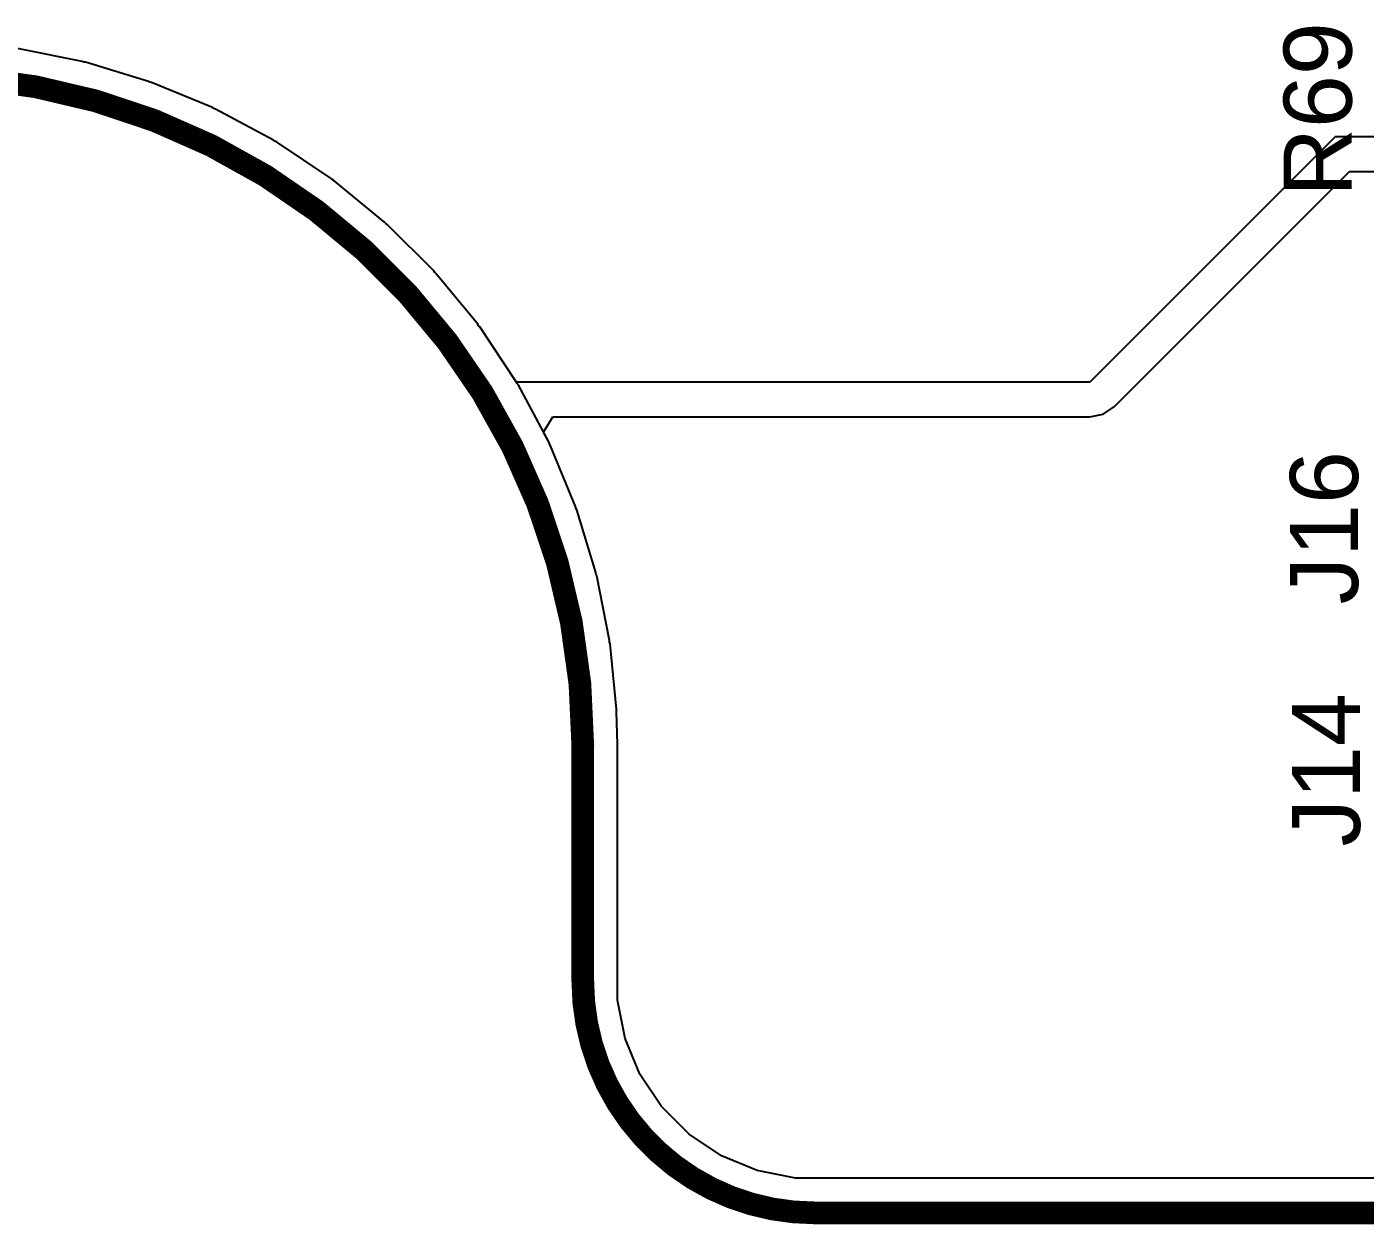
# Model space of a CAD drawing. Header units: inches. Extents: x -36 to 349, y -11 to 240.
# Drawn here: x 92.28 to 107.26, y -11.13 to 2.27 of the extents above; entities that cross this region are included whole.
import ezdxf

# ---------------------------------------------------------------- set-up
doc = ezdxf.new("R2010")
doc.units = ezdxf.units.IN
for name, color, linetype in [('Board Outline', 216, 'Continuous'), ('Bottom Layer', 5, 'Continuous'), ('Layer 1', 16, 'Continuous'), ('Layer 2', 76, 'Continuous'), ('Top Layer', 1, 'Continuous'), ('Top Overlay', 2, 'Continuous')]:
    doc.layers.add(name, color=color, linetype=linetype)
doc.styles.add('Arial', font='', dxfattribs={"height": 0.2})
doc.styles.get('Arial').set_extended_font_data('Arial')

msp = doc.modelspace()

# ---------------------------------------------------------------- linework, layer by layer
at = {"layer": 'Board Outline'}
for points in [[(91, 1.73, 0.254, 0.254, -0.414214), (98.5, -5.77, 0.254, 0.254, 0)], [(98.5, -8.403, 0.254, 0.254, 0), (98.5, -5.77, 0.254, 0.254, 0)], [(101.097, -11, 0.254, 0.254, -0.414214), (98.5, -8.403, 0.254, 0.254, 0)], [(101.089, -11, 0.254, 0.254, 0), (184.5, -11, 0.254, 0.254, 0)]]:
    msp.add_lwpolyline(points, format="xyseb", dxfattribs=at)
for points in [[(98.437, -5.77, 0.127, 0.127, 1), (98.564, -5.77, 0.127, 0.127, 1)], [(98.437, -5.77, 0.127, 0.127, 1), (98.564, -5.77, 0.127, 0.127, 1)], [(98.437, -8.403, 0.127, 0.127, 1), (98.564, -8.403, 0.127, 0.127, 1)], [(98.437, -8.403, 0.127, 0.127, 1), (98.564, -8.403, 0.127, 0.127, 1)], [(101.026, -11, 0.127, 0.127, 1), (101.153, -11, 0.127, 0.127, 1)], [(101.034, -11, 0.127, 0.127, 1), (101.161, -11, 0.127, 0.127, 1)]]:
    msp.add_lwpolyline(points, format="xyseb", close=True, dxfattribs=at)
at = {"layer": 'Bottom Layer'}
for p, q in [((92.898, 1.886), (92.176, 2.03)), ((92.916, 1.879), (92.898, 1.886)), ((92.935, 1.877), (92.916, 1.879)), ((93.639, 1.663), (92.935, 1.877)), ((93.656, 1.654), (93.639, 1.663)), ((93.675, 1.65), (93.656, 1.654)), ((94.355, 1.369), (93.675, 1.65)), ((94.371, 1.358), (94.355, 1.369)), ((94.39, 1.352), (94.371, 1.358)), ((95.039, 1.006), (94.39, 1.352)), ((95.054, 0.993), (95.039, 1.006)), ((95.072, 0.986), (95.054, 0.993)), ((95.684, 0.577), (95.072, 0.986)), ((106.918, 1.041), (104.174, -1.702)), ((113.598, 1.041), (106.918, 1.041)), ((104.449, -1.976), (107.079, 0.653)), ((107.079, 0.653), (113.598, 0.653)), ((95.697, 0.563), (95.684, 0.577)), ((95.714, 0.554), (95.697, 0.563)), ((96.283, 0.087), (95.714, 0.554)), ((96.295, 0.073), (96.283, 0.087)), ((96.311, 0.062), (96.295, 0.073)), ((96.832, -0.459), (96.311, 0.062)), ((96.843, -0.475), (96.832, -0.459)), ((96.857, -0.487), (96.843, -0.475)), ((97.324, -1.056), (96.857, -0.487)), ((97.333, -1.073), (97.324, -1.056)), ((97.347, -1.086), (97.333, -1.073)), ((97.756, -1.698), (97.347, -1.086)), ((97.757, -1.702), (97.756, -1.698)), ((104.174, -1.702), (97.757, -1.702)), ((98.061, -2.264), (98.165, -2.09)), ((98.165, -2.09), (104.174, -2.09)), ((104.174, -2.09), (104.323, -2.061)), ((104.323, -2.061), (104.449, -1.976)), ((98.123, -2.38), (98.061, -2.264)), ((98.128, -2.399), (98.123, -2.38)), ((98.139, -2.415), (98.128, -2.399)), ((98.42, -3.095), (98.139, -2.415)), ((98.424, -3.114), (98.42, -3.095)), ((98.433, -3.131), (98.424, -3.114)), ((98.647, -3.835), (98.433, -3.131)), ((98.649, -3.854), (98.647, -3.835)), ((98.656, -3.872), (98.649, -3.854)), ((98.8, -4.594), (98.656, -3.872)), ((98.8, -4.613), (98.8, -4.594)), ((98.805, -4.631), (98.8, -4.613)), ((98.878, -5.364), (98.805, -4.631)), ((98.876, -5.378), (98.878, -5.364)), ((98.879, -5.392), (98.876, -5.378)), ((98.888, -5.76), (98.879, -5.392)), ((98.888, -5.765), (98.888, -5.76)), ((98.888, -5.77), (98.888, -5.765)), ((98.888, -8.403), (98.888, -5.77)), ((98.888, -8.62), (98.888, -8.403)), ((98.973, -9.047), (98.888, -8.62)), ((99.14, -9.449), (98.973, -9.047)), ((99.382, -9.811), (99.14, -9.449)), ((99.689, -10.118), (99.382, -9.811)), ((100.051, -10.36), (99.689, -10.118)), ((100.453, -10.527), (100.051, -10.36)), ((100.88, -10.612), (100.453, -10.527)), ((101.089, -10.612), (100.88, -10.612)), ((121.194, -10.612), (101.089, -10.612)), ((101.089, -10.612), (101.089, -10.612)), ((101.089, -10.612), (101.089, -10.612))]:
    msp.add_line(p, q, dxfattribs=at)
at = {"layer": 'Layer 1'}
for p, q in [((92.898, 1.886), (92.176, 2.03)), ((92.916, 1.879), (92.898, 1.886)), ((92.935, 1.877), (92.916, 1.879)), ((93.639, 1.663), (92.935, 1.877)), ((93.656, 1.654), (93.639, 1.663)), ((93.675, 1.65), (93.656, 1.654)), ((94.355, 1.369), (93.675, 1.65)), ((94.371, 1.358), (94.355, 1.369)), ((94.39, 1.352), (94.371, 1.358)), ((95.039, 1.006), (94.39, 1.352)), ((95.054, 0.993), (95.039, 1.006)), ((95.072, 0.986), (95.054, 0.993)), ((95.684, 0.577), (95.072, 0.986)), ((95.697, 0.563), (95.684, 0.577)), ((95.714, 0.554), (95.697, 0.563)), ((96.283, 0.087), (95.714, 0.554)), ((96.295, 0.073), (96.283, 0.087)), ((96.311, 0.062), (96.295, 0.073)), ((96.832, -0.459), (96.311, 0.062)), ((96.843, -0.475), (96.832, -0.459)), ((96.857, -0.487), (96.843, -0.475)), ((97.324, -1.056), (96.857, -0.487)), ((97.333, -1.073), (97.324, -1.056)), ((97.347, -1.086), (97.333, -1.073)), ((97.756, -1.698), (97.347, -1.086)), ((97.763, -1.716), (97.756, -1.698)), ((97.776, -1.731), (97.763, -1.716)), ((98.123, -2.38), (97.776, -1.731)), ((98.128, -2.399), (98.123, -2.38)), ((98.139, -2.415), (98.128, -2.399)), ((98.42, -3.095), (98.139, -2.415)), ((98.424, -3.114), (98.42, -3.095)), ((98.433, -3.131), (98.424, -3.114)), ((98.647, -3.835), (98.433, -3.131)), ((98.649, -3.854), (98.647, -3.835)), ((98.656, -3.872), (98.649, -3.854)), ((98.8, -4.594), (98.656, -3.872)), ((98.8, -4.613), (98.8, -4.594)), ((98.805, -4.631), (98.8, -4.613)), ((98.878, -5.364), (98.805, -4.631)), ((98.876, -5.378), (98.878, -5.364)), ((98.879, -5.392), (98.876, -5.378)), ((98.888, -5.76), (98.879, -5.392)), ((98.888, -5.765), (98.888, -5.76)), ((98.888, -5.77), (98.888, -5.765)), ((98.888, -8.403), (98.888, -5.77)), ((98.888, -8.62), (98.888, -8.403)), ((98.973, -9.047), (98.888, -8.62)), ((99.14, -9.449), (98.973, -9.047)), ((99.382, -9.811), (99.14, -9.449)), ((99.689, -10.118), (99.382, -9.811)), ((100.051, -10.36), (99.689, -10.118)), ((100.453, -10.527), (100.051, -10.36)), ((100.88, -10.612), (100.453, -10.527)), ((101.089, -10.612), (100.88, -10.612)), ((127.631, -10.612), (101.089, -10.612)), ((101.089, -10.612), (101.089, -10.612)), ((101.089, -10.612), (101.089, -10.612))]:
    msp.add_line(p, q, dxfattribs=at)
at = {"layer": 'Layer 2'}
for p, q in [((92.898, 1.886), (92.176, 2.03)), ((92.916, 1.879), (92.898, 1.886)), ((92.935, 1.877), (92.916, 1.879)), ((93.639, 1.663), (92.935, 1.877)), ((93.656, 1.654), (93.639, 1.663)), ((93.675, 1.65), (93.656, 1.654)), ((94.355, 1.369), (93.675, 1.65)), ((94.371, 1.358), (94.355, 1.369)), ((94.39, 1.352), (94.371, 1.358)), ((95.039, 1.006), (94.39, 1.352)), ((95.054, 0.993), (95.039, 1.006)), ((95.072, 0.986), (95.054, 0.993)), ((95.684, 0.577), (95.072, 0.986)), ((95.697, 0.563), (95.684, 0.577)), ((95.714, 0.554), (95.697, 0.563)), ((96.283, 0.087), (95.714, 0.554)), ((96.295, 0.073), (96.283, 0.087)), ((96.311, 0.062), (96.295, 0.073)), ((96.832, -0.459), (96.311, 0.062)), ((96.843, -0.475), (96.832, -0.459)), ((96.857, -0.487), (96.843, -0.475)), ((97.324, -1.056), (96.857, -0.487)), ((97.333, -1.073), (97.324, -1.056)), ((97.347, -1.086), (97.333, -1.073)), ((97.756, -1.698), (97.347, -1.086)), ((97.763, -1.716), (97.756, -1.698)), ((97.776, -1.731), (97.763, -1.716)), ((98.123, -2.38), (97.776, -1.731)), ((98.128, -2.399), (98.123, -2.38)), ((98.139, -2.415), (98.128, -2.399)), ((98.42, -3.095), (98.139, -2.415)), ((98.424, -3.114), (98.42, -3.095)), ((98.433, -3.131), (98.424, -3.114)), ((98.647, -3.835), (98.433, -3.131)), ((98.649, -3.854), (98.647, -3.835)), ((98.656, -3.872), (98.649, -3.854)), ((98.8, -4.594), (98.656, -3.872)), ((98.8, -4.613), (98.8, -4.594)), ((98.805, -4.631), (98.8, -4.613)), ((98.878, -5.364), (98.805, -4.631)), ((98.876, -5.378), (98.878, -5.364)), ((98.879, -5.392), (98.876, -5.378)), ((98.888, -5.76), (98.879, -5.392)), ((98.888, -5.765), (98.888, -5.76)), ((98.888, -5.77), (98.888, -5.765)), ((98.888, -8.403), (98.888, -5.77)), ((98.888, -8.62), (98.888, -8.403)), ((98.973, -9.047), (98.888, -8.62)), ((99.14, -9.449), (98.973, -9.047)), ((99.382, -9.811), (99.14, -9.449)), ((99.689, -10.118), (99.382, -9.811)), ((100.051, -10.36), (99.689, -10.118)), ((100.453, -10.527), (100.051, -10.36)), ((100.88, -10.612), (100.453, -10.527)), ((101.089, -10.612), (100.88, -10.612)), ((127.631, -10.612), (101.089, -10.612)), ((101.089, -10.612), (101.089, -10.612)), ((101.089, -10.612), (101.089, -10.612))]:
    msp.add_line(p, q, dxfattribs=at)
at = {"layer": 'Top Layer'}
for p, q in [((92.898, 1.886), (92.176, 2.03)), ((92.916, 1.879), (92.898, 1.886)), ((92.935, 1.877), (92.916, 1.879)), ((93.639, 1.663), (92.935, 1.877)), ((93.656, 1.654), (93.639, 1.663)), ((93.675, 1.65), (93.656, 1.654)), ((94.355, 1.369), (93.675, 1.65)), ((94.371, 1.358), (94.355, 1.369)), ((94.39, 1.352), (94.371, 1.358)), ((95.039, 1.006), (94.39, 1.352)), ((95.054, 0.993), (95.039, 1.006)), ((95.072, 0.986), (95.054, 0.993)), ((95.684, 0.577), (95.072, 0.986)), ((95.697, 0.563), (95.684, 0.577)), ((95.714, 0.554), (95.697, 0.563)), ((96.283, 0.087), (95.714, 0.554)), ((96.295, 0.073), (96.283, 0.087)), ((96.311, 0.062), (96.295, 0.073)), ((96.832, -0.459), (96.311, 0.062)), ((96.843, -0.475), (96.832, -0.459)), ((96.857, -0.487), (96.843, -0.475)), ((97.324, -1.056), (96.857, -0.487)), ((97.333, -1.073), (97.324, -1.056)), ((97.347, -1.086), (97.333, -1.073)), ((97.756, -1.698), (97.347, -1.086)), ((97.763, -1.716), (97.756, -1.698)), ((97.776, -1.731), (97.763, -1.716)), ((98.123, -2.38), (97.776, -1.731)), ((98.128, -2.399), (98.123, -2.38)), ((98.139, -2.415), (98.128, -2.399)), ((98.42, -3.095), (98.139, -2.415)), ((98.424, -3.114), (98.42, -3.095)), ((98.433, -3.131), (98.424, -3.114)), ((98.647, -3.835), (98.433, -3.131)), ((98.649, -3.854), (98.647, -3.835)), ((98.656, -3.872), (98.649, -3.854)), ((98.8, -4.594), (98.656, -3.872)), ((98.8, -4.613), (98.8, -4.594)), ((98.805, -4.631), (98.8, -4.613)), ((98.878, -5.364), (98.805, -4.631)), ((98.876, -5.378), (98.878, -5.364)), ((98.879, -5.392), (98.876, -5.378)), ((98.888, -5.76), (98.879, -5.392)), ((98.888, -5.765), (98.888, -5.76)), ((98.888, -5.77), (98.888, -5.765)), ((98.888, -8.403), (98.888, -5.77)), ((98.888, -8.62), (98.888, -8.403)), ((98.973, -9.047), (98.888, -8.62)), ((99.14, -9.449), (98.973, -9.047)), ((99.382, -9.811), (99.14, -9.449)), ((99.689, -10.118), (99.382, -9.811)), ((100.051, -10.36), (99.689, -10.118)), ((100.453, -10.527), (100.051, -10.36)), ((100.88, -10.612), (100.453, -10.527)), ((101.089, -10.612), (100.88, -10.612)), ((123.496, -10.612), (101.089, -10.612)), ((101.089, -10.612), (101.089, -10.612)), ((101.089, -10.612), (101.089, -10.612))]:
    msp.add_line(p, q, dxfattribs=at)

# ---------------------------------------------------------------- texts
at = {"layer": 'Top Overlay', "style": 'Arial'}
for s, p in [('R69', (107.104, 0.372)), ('J16', (107.175, -4.191)), ('J14', (107.197, -6.901))]:
    msp.add_text(s, height=0.762, rotation=90, dxfattribs=at).set_placement(p)

doc.saveas('drawing.dxf')
